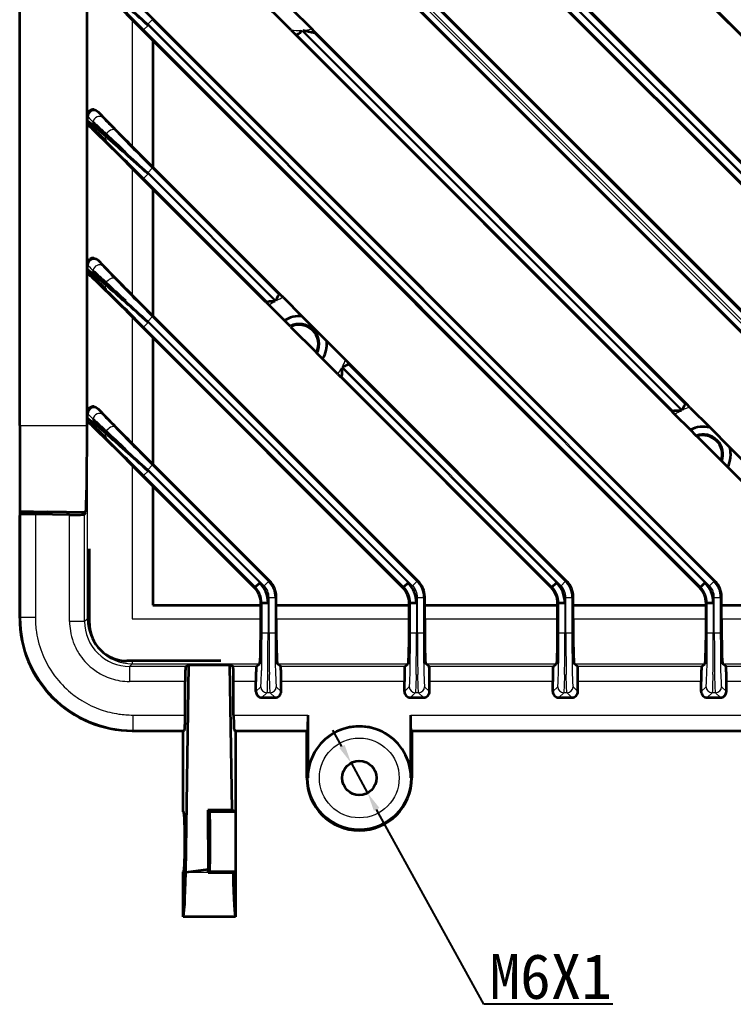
# Model space of a CAD drawing. Header units: millimetres. Extents: x -2350 to -557, y -483 to 312.
# Drawn here: x -2179 to -2083.8, y -150.8 to -19.3 of the extents above; entities that cross this region are included whole.
import ezdxf

# ---------------------------------------------------------------- set-up
doc = ezdxf.new("R2010")
doc.units = ezdxf.units.MM
doc.header["$LTSCALE"] = 0.5
doc.header["$PDSIZE"] = -1
doc.layers.get('0').update_dxf_attribs({"lineweight": 0})
doc.styles.get("Standard").update_dxf_attribs({"font": ''})
doc.styles.get('Standard').set_extended_font_data('FangSong_GB2312')
doc.dimstyles.new('副本ISO-25', dxfattribs={"dimtxt": 6, "dimasz": 2.5, "dimexe": 1.25, "dimexo": 0.625, "dimtad": 1, "dimtoh": 1, "dimdec": 1, "dimzin": 0, "dimdsep": 46, "dimtxsty": 'Standard', "dimcen": 0, "dimdle": 5, "dimclrd": 1, "dimclre": 1, "dimadec": 0, "dimazin": 0, "dimtfac": 1, "dimtdec": 1, "dimtmove": 0, "dimatfit": 3, "dimfxl": 0, "dimlwd": 25, "dimlwe": 25, "dimarcsym": 0})

# ---------------------------------------------------------------- blocks, each defined once
blk = doc.blocks.new('*D251')
at = {"color": 1, "lineweight": 25}
for p, q in [((-2136.02, -116.16), (-2137.23, -113.97)), ((-2134.81, -118.35), (-2132.6, -122.37)), ((-2117.09, -150.52), (-2131.4, -124.55)), ((-2099.87, -150.52), (-2117.09, -150.52))]:
    blk.add_line(p, q, dxfattribs=at)
at = {"color": 1}
for points in [[(-2136.38, -116.36), (-2135.66, -115.96), (-2134.81, -118.35)], [(-2131.03, -124.35), (-2131.76, -124.76), (-2132.6, -122.37)]]:
    blk.add_solid(points, dxfattribs=at)
at = {"layer": 'Defpoints', "color": 0}
for p in [(-2134.81, -118.35), (-2132.6, -122.37)]:
    blk.add_point(p, dxfattribs=at)
at = {"color": 0, "insert": (-2108.17, -146.86), "char_height": 6, "attachment_point": 5}
blk.add_mtext('M6X1', dxfattribs=at)

msp = doc.modelspace()

# ---------------------------------------------------------------- linework, layer by layer
at = {"color": 7, "lineweight": 13}
for p, q in [((-2159.865, 18.82), (-2046.831, -94.214)), ((-2048.562, -94.93), (-2161.389, 17.896)), ((-2160.894, 18.391), (-2048.068, -94.435)), ((-2047.326, -94.709), (-2160.36, 18.325)), ((-2046.59, -77.143), (-2141.191, 17.458)), ((-2140.625, 18.023), (-2046.048, -76.554)), ((-2046.028, -76.382), (-2140.021, 17.611)), ((-2139.455, 18.176), (-2046.238, -75.041)), ((-2008.965, -94.931), (-2121.391, 17.495)), ((-2161.32, -19.285), (-2086.429, -94.175)), ((-2088.165, -94.894), (-2162.451, -20.608)), ((-2086.995, -94.741), (-2161.885, -19.85)), ((-2161.885, -20.042), (-2087.599, -94.329)), ((-2141.401, -20.727), (-2090.743, -71.385)), ((-2090.613, -71.323), (-2141.22, -20.715)), ((-2139.825, -20.979), (-2090.198, -70.607)), ((-2091.826, -71.433), (-2142.023, -21.235)), ((-2161.32, -39.085), (-2144.401, -56.004)), ((-2145.964, -56.895), (-2162.451, -40.408)), ((-2144.79, -56.746), (-2161.885, -39.65)), ((-2161.885, -39.842), (-2144.914, -56.813)), ((-2161.32, -58.885), (-2126.029, -94.175)), ((-2127.765, -94.894), (-2162.451, -60.208)), ((-2126.595, -94.741), (-2161.885, -59.45)), ((-2161.885, -59.642), (-2127.199, -94.329)), ((-2136.033, -65.695), (-2107.399, -94.329)), ((-2106.795, -94.741), (-2135.965, -65.571)), ((-2135.223, -65.182), (-2106.229, -94.175)), ((-2107.965, -94.894), (-2136.114, -66.745)), ((-2169.989, -72.559), (-2169.989, -99.141)), ((-2163.99, -78.7), (-2163.99, -99.141)), ((-2161.32, -78.685), (-2145.829, -94.175)), ((-2147.565, -94.894), (-2162.451, -80.008)), ((-2146.395, -94.741), (-2161.885, -79.25)), ((-2161.885, -79.442), (-2146.999, -94.329)), ((-2126.83, -111.971), (-2000.586, -111.971)), ((-2126.796, -113.971), (-2000.62, -113.971))]:
    msp.add_line(p, q, dxfattribs=at)
at = {"color": 7, "lineweight": 35}
for p, q in [((-2159.738, 18.927), (-2046.665, -94.145)), ((-2048.728, -94.999), (-2161.581, 17.853)), ((-2046.754, -77.21), (-2141.355, 17.39)), ((-2139.292, 18.244), (-2046.307, -74.741)), ((-2009.128, -94.999), (-2121.555, 17.427)), ((-2179.008, -73.359), (-2179.008, 6.641)), ((-2170.017, -73.359), (-2170.017, 6.641)), ((-2086.265, -94.108), (-2163.99, -16.383)), ((-2088.328, -94.962), (-2163.99, -19.3)), ((-2092.08, -71.411), (-2142.094, -21.396)), ((-2090.154, -70.419), (-2139.516, -21.057)), ((-2144.361, -55.812), (-2163.99, -36.183)), ((-2146.211, -56.879), (-2163.99, -39.1)), ((-2125.865, -94.108), (-2163.99, -55.983)), ((-2127.928, -94.962), (-2163.99, -58.9)), ((-2106.065, -94.108), (-2135.031, -65.142)), ((-2108.128, -94.962), (-2136.098, -66.992)), ((-2145.665, -94.108), (-2163.99, -75.783)), ((-2147.728, -94.962), (-2163.99, -78.7)), ((-2156.865, -132.945), (-2156.451, -105.307)), ((-2126.708, -114.059), (-2000.708, -114.059))]:
    msp.add_line(p, q, dxfattribs=at)
at = {"color": 7, "lineweight": 13, "ltscale": 0.469164}
for p, q in [((-2169.989, -13.159), (-2169.989, -31.925)), ((-2169.989, -52.759), (-2169.989, -71.525))]:
    msp.add_line(p, q, dxfattribs=at)
at = {"color": 7, "lineweight": 35, "ltscale": 0.187504}
msp.add_line((-2142.853, -20.637), (-2148.156, -15.334), dxfattribs=at)
at = {"color": 7, "lineweight": 35, "ltscale": 0.0983}
msp.add_line((-2142.836, -17.737), (-2140.056, -20.517), dxfattribs=at)
at = {"color": 7, "lineweight": 13, "ltscale": 0.422062}
for p, q in [((-2163.99, -19.3), (-2163.99, -36.183)), ((-2163.99, -58.9), (-2163.99, -75.783))]:
    msp.add_line(p, q, dxfattribs=at)
at = {"color": 7, "lineweight": 13, "ltscale": 0.019995}
for p, q in [((-2161.32, -19.285), (-2161.885, -19.85)), ((-2162.451, -20.608), (-2161.885, -20.042)), ((-2161.32, -39.085), (-2161.885, -39.65)), ((-2162.451, -40.408), (-2161.885, -39.842)), ((-2161.885, -59.45), (-2161.32, -58.885)), ((-2161.885, -79.25), (-2161.32, -78.685)), ((-2162.451, -80.008), (-2161.885, -79.442)), ((-2146.395, -94.741), (-2145.829, -94.175)), ((-2126.595, -94.741), (-2126.029, -94.175)), ((-2106.229, -94.175), (-2106.795, -94.741)), ((-2086.429, -94.175), (-2086.995, -94.741)), ((-2145.751, -96.296), (-2144.951, -96.296)), ((-2125.951, -96.296), (-2125.151, -96.296)), ((-2086.351, -96.296), (-2085.551, -96.296)), ((-2145.751, -100.998), (-2144.951, -100.998)), ((-2126.886, -100.998), (-2126.086, -100.998)), ((-2125.951, -100.998), (-2125.151, -100.998)), ((-2107.086, -100.998), (-2106.286, -100.998)), ((-2087.286, -100.998), (-2086.486, -100.998)), ((-2086.351, -100.998), (-2085.551, -100.998))]:
    msp.add_line(p, q, dxfattribs=at)
at = {"color": 7, "lineweight": 13, "ltscale": 0.004805}
for p, q in [((-2161.885, -19.85), (-2161.885, -20.042)), ((-2161.885, -59.45), (-2161.885, -59.642))]:
    msp.add_line(p, q, dxfattribs=at)
at = {"color": 7, "lineweight": 35, "ltscale": 0.020369}
msp.add_line((-2142.853, -20.637), (-2142.277, -21.214), dxfattribs=at)
at = {"color": 7, "lineweight": 35, "ltscale": 0.014283}
msp.add_line((-2139.652, -20.921), (-2140.056, -20.517), dxfattribs=at)
at = {"color": 7, "lineweight": 35, "ltscale": 0.007972}
msp.add_line((-2139.825, -20.979), (-2139.516, -21.057), dxfattribs=at)
at = {"color": 7, "lineweight": 35, "ltscale": 0.004801}
msp.add_line((-2139.516, -21.057), (-2139.652, -20.921), dxfattribs=at)
at = {"color": 7, "lineweight": 35, "ltscale": 0.422062}
for p, q in [((-2161.258, -22.033), (-2161.258, -38.915)), ((-2161.258, -61.633), (-2161.258, -78.515))]:
    msp.add_line(p, q, dxfattribs=at)
at = {"color": 7, "lineweight": 35, "ltscale": 0.006453}
msp.add_line((-2142.277, -21.214), (-2142.094, -21.396), dxfattribs=at)
at = {"color": 7, "lineweight": 35, "ltscale": 0.004391}
msp.add_line((-2142.023, -21.235), (-2142.094, -21.396), dxfattribs=at)
at = {"color": 7, "lineweight": 13, "ltscale": 0.002956}
for p, q in [((-2168.558, -31.547), (-2168.519, -31.659)), ((-2168.558, -51.347), (-2168.519, -51.459)), ((-2168.558, -71.147), (-2168.519, -71.259))]:
    msp.add_line(p, q, dxfattribs=at)
at = {"color": 7, "lineweight": 13, "ltscale": 0.007923}
for p, q in [((-2169.884, -32.224), (-2169.989, -31.925)), ((-2169.884, -52.024), (-2169.989, -51.725))]:
    msp.add_line(p, q, dxfattribs=at)
at = {"color": 7, "lineweight": 13, "ltscale": 0.003436}
for p, q in [((-2169.989, -32.959), (-2169.884, -32.871)), ((-2169.989, -72.559), (-2169.884, -72.471))]:
    msp.add_line(p, q, dxfattribs=at)
at = {"color": 7, "lineweight": 13, "ltscale": 0.016156}
msp.add_line((-2169.884, -32.871), (-2169.884, -32.224), dxfattribs=at)
at = {"color": 7, "lineweight": 13, "ltscale": 0.469163}
msp.add_line((-2169.989, -32.959), (-2169.989, -51.725), dxfattribs=at)
at = {"color": 7, "lineweight": 13, "ltscale": 0.002495}
for p, q in [((-2169.65, -33.436), (-2169.726, -33.5)), ((-2169.65, -53.236), (-2169.726, -53.3)), ((-2169.65, -73.036), (-2169.726, -73.1))]:
    msp.add_line(p, q, dxfattribs=at)
at = {"color": 7, "lineweight": 13, "ltscale": 0.422063}
msp.add_line((-2163.99, -39.1), (-2163.99, -55.983), dxfattribs=at)
at = {"color": 7, "lineweight": 13, "ltscale": 0.004804}
for p, q in [((-2161.885, -39.65), (-2161.885, -39.842)), ((-2161.885, -79.25), (-2161.885, -79.442))]:
    msp.add_line(p, q, dxfattribs=at)
at = {"color": 7, "lineweight": 35, "ltscale": 0.422063}
msp.add_line((-2161.258, -41.833), (-2161.258, -58.715), dxfattribs=at)
at = {"color": 7, "lineweight": 13, "ltscale": 0.016157}
for p, q in [((-2169.884, -52.671), (-2169.884, -52.024)), ((-2169.884, -72.471), (-2169.884, -71.824))]:
    msp.add_line(p, q, dxfattribs=at)
at = {"color": 7, "lineweight": 13, "ltscale": 0.003435}
msp.add_line((-2169.989, -52.759), (-2169.884, -52.671), dxfattribs=at)
at = {"color": 7, "lineweight": 35, "ltscale": 0.004907}
for p, q in [((-2144.361, -55.812), (-2144.401, -56.004)), ((-2135.223, -65.182), (-2135.031, -65.142))]:
    msp.add_line(p, q, dxfattribs=at)
at = {"color": 7, "lineweight": 35, "ltscale": 0.004657}
msp.add_line((-2144.23, -55.943), (-2144.361, -55.812), dxfattribs=at)
at = {"color": 7, "lineweight": 35, "ltscale": 0.013802}
msp.add_line((-2143.839, -56.334), (-2144.23, -55.943), dxfattribs=at)
at = {"color": 7, "lineweight": 35, "ltscale": 0.088301}
msp.add_line((-2143.839, -56.334), (-2141.342, -58.831), dxfattribs=at)
at = {"color": 7, "lineweight": 35, "ltscale": 0.006191}
for p, q in [((-2146.211, -56.879), (-2145.964, -56.895)), ((-2136.114, -66.745), (-2136.098, -66.992))]:
    msp.add_line(p, q, dxfattribs=at)
at = {"color": 7, "lineweight": 35, "ltscale": 0.004288}
for p, q in [((-2146.211, -56.879), (-2146.09, -57.001)), ((-2136.22, -66.871), (-2136.098, -66.992))]:
    msp.add_line(p, q, dxfattribs=at)
at = {"color": 7, "lineweight": 35, "ltscale": 0.012587}
for p, q in [((-2146.09, -57.001), (-2145.734, -57.357)), ((-2136.576, -66.515), (-2136.22, -66.871))]:
    msp.add_line(p, q, dxfattribs=at)
at = {"color": 7, "lineweight": 35, "ltscale": 0.071693}
for p, q in [((-2143.706, -59.385), (-2145.734, -57.357)), ((-2136.576, -66.515), (-2138.604, -64.487))]:
    msp.add_line(p, q, dxfattribs=at)
at = {"color": 7, "lineweight": 35, "ltscale": 0.116372}
msp.add_line((-2141.342, -58.831), (-2138.05, -62.123), dxfattribs=at)
at = {"color": 7, "lineweight": 13, "ltscale": 0.019994}
for p, q in [((-2162.451, -60.208), (-2161.885, -59.642)), ((-2106.15, -96.296), (-2105.351, -96.296)), ((-2146.686, -100.998), (-2145.886, -100.998)), ((-2106.15, -100.998), (-2105.351, -100.998))]:
    msp.add_line(p, q, dxfattribs=at)
at = {"color": 7, "lineweight": 35, "ltscale": 0.026796}
msp.add_line((-2142.948, -60.142), (-2143.706, -59.385), dxfattribs=at)
at = {"color": 7, "lineweight": 35, "ltscale": 0.002754}
msp.add_line((-2142.87, -60.22), (-2142.948, -60.142), dxfattribs=at)
at = {"color": 7, "lineweight": 35, "ltscale": 0.121299}
msp.add_line((-2142.87, -60.22), (-2139.439, -63.651), dxfattribs=at)
at = {"color": 7, "lineweight": 35, "ltscale": 0.088302}
msp.add_line((-2138.05, -62.123), (-2135.553, -64.62), dxfattribs=at)
at = {"color": 7, "lineweight": 35, "ltscale": 0.002755}
msp.add_line((-2139.361, -63.729), (-2139.439, -63.651), dxfattribs=at)
at = {"color": 7, "lineweight": 35, "ltscale": 0.026795}
msp.add_line((-2138.604, -64.487), (-2139.361, -63.729), dxfattribs=at)
at = {"color": 7, "lineweight": 35, "ltscale": 0.013801}
msp.add_line((-2135.162, -65.011), (-2135.553, -64.62), dxfattribs=at)
at = {"color": 7, "lineweight": 35, "ltscale": 0.004658}
msp.add_line((-2135.031, -65.142), (-2135.162, -65.011), dxfattribs=at)
at = {"color": 7, "lineweight": 35, "ltscale": 0.004828}
msp.add_line((-2090.154, -70.419), (-2090.198, -70.607), dxfattribs=at)
at = {"color": 7, "lineweight": 35, "ltscale": 0.00477}
msp.add_line((-2090.019, -70.554), (-2090.154, -70.419), dxfattribs=at)
at = {"color": 7, "lineweight": 35, "ltscale": 0.01418}
msp.add_line((-2089.618, -70.955), (-2090.019, -70.554), dxfattribs=at)
at = {"color": 7, "lineweight": 35, "ltscale": 0.095831}
msp.add_line((-2089.618, -70.955), (-2086.908, -73.665), dxfattribs=at)
at = {"color": 7, "lineweight": 13, "ltscale": 0.007922}
msp.add_line((-2169.884, -71.824), (-2169.989, -71.525), dxfattribs=at)
at = {"color": 7, "lineweight": 35, "ltscale": 0.006359}
msp.add_line((-2092.08, -71.411), (-2091.826, -71.433), dxfattribs=at)
at = {"color": 7, "lineweight": 35, "ltscale": 0.004315}
msp.add_line((-2092.08, -71.411), (-2091.958, -71.533), dxfattribs=at)
at = {"color": 7, "lineweight": 35, "ltscale": 0.012676}
msp.add_line((-2091.958, -71.533), (-2091.599, -71.891), dxfattribs=at)
at = {"color": 7, "lineweight": 35, "ltscale": 0.072687}
for p, q in [((-2089.543, -73.947), (-2091.599, -71.891)), ((-2082.51, -80.98), (-2084.566, -78.924))]:
    msp.add_line(p, q, dxfattribs=at)
at = {"color": 7, "lineweight": 35, "ltscale": 0.286425}
msp.add_line((-2179.008, -73.359), (-2179.008, -84.816), dxfattribs=at)
at = {"color": 7, "lineweight": 13, "ltscale": 0.224768}
msp.add_line((-2179.008, -73.359), (-2170.017, -73.359), dxfattribs=at)
at = {"color": 7, "lineweight": 35, "ltscale": 0.027777}
for p, q in [((-2088.758, -74.733), (-2089.543, -73.947)), ((-2084.566, -78.924), (-2085.352, -78.139))]:
    msp.add_line(p, q, dxfattribs=at)
at = {"color": 7, "lineweight": 35, "ltscale": 0.002908}
msp.add_line((-2088.675, -74.815), (-2088.758, -74.733), dxfattribs=at)
at = {"color": 7, "lineweight": 35, "ltscale": 0.114589}
msp.add_line((-2088.675, -74.815), (-2085.434, -78.056), dxfattribs=at)
at = {"color": 7, "lineweight": 35, "ltscale": 0.09276}
msp.add_line((-2086.908, -73.665), (-2084.284, -76.289), dxfattribs=at)
at = {"color": 7, "lineweight": 35, "ltscale": 0.095832}
msp.add_line((-2084.284, -76.289), (-2081.574, -78.999), dxfattribs=at)
at = {"color": 7, "lineweight": 35, "ltscale": 0.002907}
msp.add_line((-2085.352, -78.139), (-2085.434, -78.056), dxfattribs=at)
at = {"color": 7, "lineweight": 35, "ltscale": 0.39691}
msp.add_line((-2161.258, -81.433), (-2161.258, -97.309), dxfattribs=at)
at = {"color": 7, "lineweight": 35, "ltscale": 0.014405}
msp.add_line((-2179.008, -84.816), (-2179.008, -85.392), dxfattribs=at)
at = {"color": 7, "lineweight": 35, "ltscale": 0.093188}
msp.add_line((-2179.008, -84.816), (-2175.281, -84.881), dxfattribs=at)
at = {"color": 7, "lineweight": 35, "ltscale": 0.00488}
msp.add_line((-2178.92, -85.218), (-2179.008, -85.392), dxfattribs=at)
at = {"color": 7, "lineweight": 35, "ltscale": 0.341727}
msp.add_line((-2179.008, -99.061), (-2179.008, -85.392), dxfattribs=at)
at = {"color": 7, "lineweight": 13, "ltscale": 0.345856}
msp.add_line((-2178.92, -85.218), (-2178.92, -99.052), dxfattribs=at)
at = {"color": 7, "lineweight": 35, "ltscale": 0.114247}
msp.add_line((-2172.351, -85.264), (-2176.92, -85.184), dxfattribs=at)
at = {"color": 7, "lineweight": 13, "ltscale": 0.34473}
msp.add_line((-2176.92, -85.184), (-2176.92, -98.973), dxfattribs=at)
at = {"color": 7, "lineweight": 35, "ltscale": 0.126546}
msp.add_line((-2170.22, -84.969), (-2175.281, -84.881), dxfattribs=at)
at = {"color": 7, "lineweight": 13, "ltscale": 0.355985}
msp.add_line((-2172.351, -99.503), (-2172.351, -85.264), dxfattribs=at)
at = {"color": 7, "lineweight": 13, "ltscale": 0.356829}
msp.add_line((-2170.352, -99.503), (-2170.352, -85.23), dxfattribs=at)
at = {"color": 7, "lineweight": 35, "ltscale": 0.007304}
msp.add_line((-2170.351, -85.23), (-2170.22, -84.969), dxfattribs=at)
at = {"color": 7, "lineweight": 35, "ltscale": 0.248833}
msp.add_line((-2169.711, -99.762), (-2169.711, -89.809), dxfattribs=at)
at = {"color": 7, "lineweight": 35, "ltscale": 0.019995}
for p, q in [((-2147.565, -94.894), (-2146.999, -94.329)), ((-2127.765, -94.894), (-2127.199, -94.329)), ((-2088.165, -94.894), (-2087.599, -94.329)), ((-2126.886, -97.015), (-2126.086, -97.015)), ((-2107.086, -97.015), (-2106.286, -97.015)), ((-2087.286, -97.015), (-2086.486, -97.015))]:
    msp.add_line(p, q, dxfattribs=at)
at = {"color": 7, "lineweight": 13, "ltscale": 0.004431}
for p, q in [((-2145.829, -94.175), (-2145.665, -94.108)), ((-2106.229, -94.175), (-2106.065, -94.108)), ((-2086.429, -94.175), (-2086.265, -94.108)), ((-2147.728, -94.962), (-2147.565, -94.894)), ((-2127.928, -94.962), (-2127.765, -94.894)), ((-2108.128, -94.962), (-2107.965, -94.894)), ((-2088.328, -94.962), (-2088.165, -94.894)), ((-2146.686, -97.015), (-2146.85, -97.083)), ((-2144.787, -96.228), (-2144.951, -96.296)), ((-2126.886, -97.015), (-2127.05, -97.083)), ((-2124.987, -96.228), (-2125.151, -96.296)), ((-2107.086, -97.015), (-2107.25, -97.083)), ((-2105.187, -96.228), (-2105.351, -96.296)), ((-2087.286, -97.015), (-2087.45, -97.083))]:
    msp.add_line(p, q, dxfattribs=at)
at = {"color": 7, "lineweight": 13, "ltscale": 0.00443}
for p, q in [((-2126.029, -94.175), (-2125.865, -94.108)), ((-2085.387, -96.228), (-2085.551, -96.296))]:
    msp.add_line(p, q, dxfattribs=at)
at = {"color": 7, "lineweight": 35, "ltscale": 0.019994}
for p, q in [((-2107.965, -94.894), (-2107.399, -94.329)), ((-2146.686, -97.015), (-2145.886, -97.015))]:
    msp.add_line(p, q, dxfattribs=at)
at = {"color": 7, "lineweight": 35, "ltscale": 0.360201}
msp.add_line((-2161.258, -97.309), (-2146.85, -97.309), dxfattribs=at)
at = {"color": 7, "lineweight": 35, "ltscale": 0.051462}
for p, q in [((-2146.85, -99.141), (-2146.85, -97.083)), ((-2127.05, -99.141), (-2127.05, -97.083)), ((-2107.25, -99.141), (-2107.25, -97.083)), ((-2087.45, -99.141), (-2087.45, -97.083))]:
    msp.add_line(p, q, dxfattribs=at)
at = {"color": 7, "lineweight": 13, "ltscale": 0.099582}
for p, q in [((-2146.686, -100.998), (-2146.686, -97.015)), ((-2145.886, -97.015), (-2145.886, -100.998)), ((-2126.886, -100.998), (-2126.886, -97.015)), ((-2126.086, -97.015), (-2126.086, -100.998)), ((-2107.086, -100.998), (-2107.086, -97.015)), ((-2106.286, -97.015), (-2106.286, -100.998)), ((-2087.286, -100.998), (-2087.286, -97.015)), ((-2086.486, -97.015), (-2086.486, -100.998))]:
    msp.add_line(p, q, dxfattribs=at)
at = {"color": 7, "lineweight": 13, "ltscale": 0.117554}
for p, q in [((-2145.751, -100.998), (-2145.751, -96.296)), ((-2144.951, -96.296), (-2144.951, -100.998)), ((-2125.951, -100.998), (-2125.951, -96.296)), ((-2125.151, -96.296), (-2125.151, -100.998)), ((-2106.15, -100.998), (-2106.15, -96.296)), ((-2105.351, -96.296), (-2105.351, -100.998)), ((-2086.351, -100.998), (-2086.351, -96.296)), ((-2085.551, -96.296), (-2085.551, -100.998))]:
    msp.add_line(p, q, dxfattribs=at)
at = {"color": 7, "lineweight": 35, "ltscale": 0.072824}
for p, q in [((-2144.787, -99.141), (-2144.787, -96.228)), ((-2124.987, -99.141), (-2124.987, -96.228)), ((-2105.187, -99.141), (-2105.187, -96.228)), ((-2085.387, -99.141), (-2085.387, -96.228))]:
    msp.add_line(p, q, dxfattribs=at)
at = {"color": 7, "lineweight": 35, "ltscale": 0.443425}
for p, q in [((-2144.787, -97.309), (-2127.05, -97.309)), ((-2124.987, -97.309), (-2107.25, -97.309)), ((-2105.187, -97.309), (-2087.45, -97.309))]:
    msp.add_line(p, q, dxfattribs=at)
at = {"color": 7, "lineweight": 35, "ltscale": 0.443427}
msp.add_line((-2085.387, -97.309), (-2067.65, -97.309), dxfattribs=at)
at = {"color": 7, "lineweight": 13, "ltscale": 0.002214}
msp.add_line((-2178.92, -99.052), (-2179.008, -99.061), dxfattribs=at)
at = {"color": 7, "lineweight": 13, "ltscale": 0.049986}
msp.add_line((-2176.92, -98.973), (-2178.92, -98.973), dxfattribs=at)
at = {"color": 7, "lineweight": 13, "ltscale": 0.049993}
msp.add_line((-2170.351, -99.503), (-2172.351, -99.503), dxfattribs=at)
at = {"color": 7, "lineweight": 13, "ltscale": 0.003293}
msp.add_line((-2170.258, -99.41), (-2170.352, -99.503), dxfattribs=at)
at = {"color": 7, "lineweight": 13, "ltscale": 0.009507}
for p, q in [((-2170.258, -99.41), (-2169.989, -99.141)), ((-2163.99, -105.14), (-2164.259, -105.409))]:
    msp.add_line(p, q, dxfattribs=at)
at = {"color": 7, "lineweight": 13, "ltscale": 0.00697}
msp.add_line((-2169.711, -99.141), (-2169.989, -99.141), dxfattribs=at)
at = {"color": 7, "lineweight": 13, "ltscale": 0.428511}
msp.add_line((-2163.99, -99.141), (-2146.85, -99.141), dxfattribs=at)
at = {"color": 7, "lineweight": 13, "ltscale": 0.443425}
for p, q in [((-2144.787, -99.141), (-2127.05, -99.141)), ((-2124.987, -99.141), (-2107.25, -99.141)), ((-2105.187, -99.141), (-2087.45, -99.141))]:
    msp.add_line(p, q, dxfattribs=at)
at = {"color": 7, "lineweight": 13, "ltscale": 0.443427}
msp.add_line((-2085.387, -99.141), (-2067.65, -99.141), dxfattribs=at)
at = {"color": 7, "lineweight": 13, "ltscale": 0.003398}
for p, q in [((-2145.886, -100.998), (-2145.751, -100.998)), ((-2106.286, -100.998), (-2106.15, -100.998)), ((-2086.486, -100.998), (-2086.351, -100.998))]:
    msp.add_line(p, q, dxfattribs=at)
at = {"color": 7, "lineweight": 13, "ltscale": 0.003397}
msp.add_line((-2126.086, -100.998), (-2125.951, -100.998), dxfattribs=at)
at = {"color": 7, "lineweight": 35, "ltscale": 0.313833}
msp.add_line((-2152.158, -104.762), (-2164.711, -104.762), dxfattribs=at)
at = {"color": 7, "lineweight": 13, "ltscale": 0.009463}
msp.add_line((-2163.99, -104.762), (-2163.99, -105.14), dxfattribs=at)
at = {"color": 7, "lineweight": 13, "ltscale": 0.425166}
msp.add_line((-2163.99, -105.14), (-2146.984, -105.14), dxfattribs=at)
at = {"color": 7, "lineweight": 35, "ltscale": 0.014844}
for p, q in [((-2147.454, -105.502), (-2146.984, -105.14)), ((-2144.183, -105.502), (-2144.653, -105.14)), ((-2127.654, -105.502), (-2127.184, -105.14)), ((-2124.383, -105.502), (-2124.853, -105.14)), ((-2107.854, -105.502), (-2107.384, -105.14)), ((-2104.583, -105.502), (-2105.053, -105.14)), ((-2084.783, -105.502), (-2085.253, -105.14))]:
    msp.add_line(p, q, dxfattribs=at)
at = {"color": 7, "lineweight": 13, "ltscale": 0.436736}
for p, q in [((-2144.653, -105.14), (-2127.184, -105.14)), ((-2124.853, -105.14), (-2107.384, -105.14))]:
    msp.add_line(p, q, dxfattribs=at)
at = {"color": 7, "lineweight": 13, "ltscale": 0.436737}
for p, q in [((-2105.053, -105.14), (-2087.584, -105.14)), ((-2085.253, -105.14), (-2067.784, -105.14))]:
    msp.add_line(p, q, dxfattribs=at)
at = {"color": 7, "lineweight": 35, "ltscale": 0.014846}
msp.add_line((-2088.054, -105.502), (-2087.584, -105.14), dxfattribs=at)
at = {"color": 7, "lineweight": 13, "ltscale": 0.003292}
msp.add_line((-2164.259, -105.409), (-2164.352, -105.502), dxfattribs=at)
at = {"color": 7, "lineweight": 13, "ltscale": 0.049992}
for p, q in [((-2164.352, -105.502), (-2164.352, -107.502)), ((-2163.922, -111.971), (-2163.922, -113.971))]:
    msp.add_line(p, q, dxfattribs=at)
at = {"color": 7, "lineweight": 13, "ltscale": 0.054613}
msp.add_line((-2162.168, -105.502), (-2164.352, -105.502), dxfattribs=at)
at = {"color": 7, "lineweight": 13, "ltscale": 0.132411}
msp.add_line((-2156.871, -105.502), (-2162.168, -105.502), dxfattribs=at)
at = {"color": 7, "lineweight": 35, "ltscale": 0.011585}
msp.add_line((-2156.871, -105.502), (-2156.451, -105.307), dxfattribs=at)
at = {"color": 7, "lineweight": 35, "ltscale": 0.137131}
msp.add_line((-2150.966, -105.307), (-2156.451, -105.307), dxfattribs=at)
at = {"color": 7, "lineweight": 35, "ltscale": 0.48342}
msp.add_line((-2150.676, -124.641), (-2150.966, -105.307), dxfattribs=at)
at = {"color": 7, "lineweight": 35, "ltscale": 0.011619}
msp.add_line((-2150.545, -105.502), (-2150.966, -105.307), dxfattribs=at)
at = {"color": 7, "lineweight": 13, "ltscale": 0.077254}
msp.add_line((-2147.454, -105.502), (-2150.545, -105.502), dxfattribs=at)
at = {"color": 7, "lineweight": 13, "ltscale": 0.413203}
for p, q in [((-2127.654, -105.502), (-2144.183, -105.502)), ((-2107.854, -105.502), (-2124.383, -105.502)), ((-2088.054, -105.502), (-2104.583, -105.502))]:
    msp.add_line(p, q, dxfattribs=at)
at = {"color": 7, "lineweight": 13, "ltscale": 0.413205}
msp.add_line((-2068.254, -105.502), (-2084.783, -105.502), dxfattribs=at)
at = {"color": 7, "lineweight": 13, "ltscale": 0.05361}
msp.add_line((-2162.208, -107.502), (-2164.352, -107.502), dxfattribs=at)
at = {"color": 7, "lineweight": 13, "ltscale": 0.13157}
msp.add_line((-2156.945, -107.502), (-2162.208, -107.502), dxfattribs=at)
at = {"color": 7, "lineweight": 35, "ltscale": 0.11173}
for p, q in [((-2156.945, -111.971), (-2156.945, -107.502)), ((-2150.471, -111.971), (-2150.471, -107.502))]:
    msp.add_line(p, q, dxfattribs=at)
at = {"color": 7, "lineweight": 13, "ltscale": 0.074294}
msp.add_line((-2147.499, -107.502), (-2150.471, -107.502), dxfattribs=at)
at = {"color": 7, "lineweight": 35, "ltscale": 0.033686}
for p, q in [((-2147.499, -108.85), (-2147.499, -107.502)), ((-2144.138, -108.85), (-2144.138, -107.502)), ((-2127.699, -108.85), (-2127.699, -107.502)), ((-2124.338, -108.85), (-2124.338, -107.502)), ((-2107.899, -108.85), (-2107.899, -107.502)), ((-2104.538, -108.85), (-2104.538, -107.502)), ((-2088.099, -108.85), (-2088.099, -107.502)), ((-2084.738, -108.85), (-2084.738, -107.502))]:
    msp.add_line(p, q, dxfattribs=at)
at = {"color": 7, "lineweight": 13, "ltscale": 0.410973}
msp.add_line((-2127.699, -107.502), (-2144.138, -107.502), dxfattribs=at)
at = {"color": 7, "lineweight": 13, "ltscale": 0.410974}
for p, q in [((-2107.899, -107.502), (-2124.338, -107.502)), ((-2088.099, -107.502), (-2104.538, -107.502)), ((-2068.299, -107.502), (-2084.738, -107.502))]:
    msp.add_line(p, q, dxfattribs=at)
at = {"color": 7, "lineweight": 13, "ltscale": 0.023091}
for p, q in [((-2147.499, -108.85), (-2146.846, -108.197)), ((-2144.938, -109.649), (-2145.591, -108.996)), ((-2144.791, -108.197), (-2144.138, -108.85)), ((-2127.699, -108.85), (-2127.046, -108.197)), ((-2126.246, -108.996), (-2126.899, -109.649)), ((-2124.991, -108.197), (-2124.338, -108.85)), ((-2106.446, -108.996), (-2107.099, -109.649))]:
    msp.add_line(p, q, dxfattribs=at)
at = {"color": 7, "lineweight": 13, "ltscale": 0.02309}
for p, q in [((-2146.046, -108.996), (-2146.699, -109.649)), ((-2125.138, -109.649), (-2125.791, -108.996)), ((-2107.899, -108.85), (-2107.246, -108.197)), ((-2105.338, -109.649), (-2105.991, -108.996)), ((-2105.191, -108.197), (-2104.538, -108.85)), ((-2088.099, -108.85), (-2087.446, -108.197)), ((-2086.646, -108.996), (-2087.299, -109.649)), ((-2085.538, -109.649), (-2086.191, -108.996)), ((-2085.391, -108.197), (-2084.738, -108.85))]:
    msp.add_line(p, q, dxfattribs=at)
at = {"color": 7, "lineweight": 13, "ltscale": 0.011382}
for p, q in [((-2145.591, -108.996), (-2146.046, -108.996)), ((-2125.791, -108.996), (-2126.246, -108.996)), ((-2105.991, -108.996), (-2106.446, -108.996)), ((-2086.191, -108.996), (-2086.646, -108.996))]:
    msp.add_line(p, q, dxfattribs=at)
at = {"color": 7, "lineweight": 35, "ltscale": 0.044037}
for p, q in [((-2146.699, -109.649), (-2144.938, -109.649)), ((-2126.899, -109.649), (-2125.138, -109.649)), ((-2107.099, -109.649), (-2105.338, -109.649))]:
    msp.add_line(p, q, dxfattribs=at)
at = {"color": 7, "lineweight": 35, "ltscale": 0.044035}
msp.add_line((-2087.299, -109.649), (-2085.538, -109.649), dxfattribs=at)
at = {"color": 7, "lineweight": 13, "ltscale": 0.17443}
msp.add_line((-2163.922, -111.971), (-2156.945, -111.971), dxfattribs=at)
at = {"color": 7, "lineweight": 13, "ltscale": 0.247124}
msp.add_line((-2150.471, -111.971), (-2140.586, -111.971), dxfattribs=at)
at = {"color": 7, "lineweight": 35, "ltscale": 0.209689}
for p, q in [((-2140.586, -111.971), (-2140.586, -120.359)), ((-2126.83, -120.359), (-2126.83, -111.971))]:
    msp.add_line(p, q, dxfattribs=at)
at = {"color": 7, "lineweight": 13, "ltscale": 0.003107}
msp.add_line((-2163.922, -113.971), (-2164.01, -114.059), dxfattribs=at)
at = {"color": 7, "lineweight": 35, "ltscale": 0.170057}
msp.add_line((-2164.01, -114.059), (-2157.208, -114.059), dxfattribs=at)
at = {"color": 7, "lineweight": 13, "ltscale": 0.172586}
msp.add_line((-2163.922, -113.971), (-2157.019, -113.971), dxfattribs=at)
at = {"color": 7, "lineweight": 35, "ltscale": 0.005211}
for p, q in [((-2157.208, -114.059), (-2157.019, -113.971)), ((-2150.208, -114.059), (-2150.397, -113.971))]:
    msp.add_line(p, q, dxfattribs=at)
at = {"color": 7, "lineweight": 35, "ltscale": 0.12}
for p, q in [((-2157.208, -118.859), (-2157.208, -114.059)), ((-2150.208, -114.059), (-2150.208, -118.859))]:
    msp.add_line(p, q, dxfattribs=at)
at = {"color": 7, "lineweight": 13, "ltscale": 0.244423}
msp.add_line((-2150.397, -113.971), (-2140.62, -113.971), dxfattribs=at)
at = {"color": 7, "lineweight": 35, "ltscale": 0.2375}
msp.add_line((-2150.208, -114.059), (-2140.708, -114.059), dxfattribs=at)
at = {"color": 7, "lineweight": 35, "ltscale": 0.003107}
for p, q in [((-2140.62, -113.971), (-2140.708, -114.059)), ((-2126.708, -114.059), (-2126.796, -113.971))]:
    msp.add_line(p, q, dxfattribs=at)
at = {"color": 7, "lineweight": 35, "ltscale": 0.1575}
for p, q in [((-2140.708, -120.359), (-2140.708, -114.059)), ((-2126.708, -114.059), (-2126.708, -120.359))]:
    msp.add_line(p, q, dxfattribs=at)
at = {"color": 7, "lineweight": 35, "ltscale": 0.15}
for p, q in [((-2157.208, -124.859), (-2157.208, -118.859)), ((-2150.208, -118.859), (-2150.208, -124.859)), ((-2157.208, -138.859), (-2157.208, -132.859)), ((-2150.208, -132.859), (-2150.208, -138.859))]:
    msp.add_line(p, q, dxfattribs=at)
at = {"color": 7, "lineweight": 13, "ltscale": 0.003055}
for p, q in [((-2140.708, -120.359), (-2140.586, -120.359)), ((-2126.708, -120.359), (-2126.83, -120.359))]:
    msp.add_line(p, q, dxfattribs=at)
at = {"color": 7, "lineweight": 35, "ltscale": 0.001877}
for p, q in [((-2157.133, -124.859), (-2157.208, -124.859)), ((-2157.208, -132.859), (-2157.133, -132.859))]:
    msp.add_line(p, q, dxfattribs=at)
at = {"color": 7, "lineweight": 35, "ltscale": 0.007688}
msp.add_line((-2153.708, -124.859), (-2153.925, -124.641), dxfattribs=at)
at = {"color": 7, "lineweight": 35, "ltscale": 0.198401}
msp.add_line((-2153.925, -124.641), (-2153.87, -132.577), dxfattribs=at)
at = {"color": 7, "lineweight": 35, "ltscale": 0.081226}
msp.add_line((-2150.676, -124.641), (-2153.925, -124.641), dxfattribs=at)
at = {"color": 7, "lineweight": 35, "ltscale": 0.000873566}
for p, q in [((-2153.708, -124.859), (-2153.743, -124.859)), ((-2153.743, -132.859), (-2153.708, -132.859))]:
    msp.add_line(p, q, dxfattribs=at)
at = {"color": 7, "lineweight": 35, "ltscale": 0.0875}
for p, q in [((-2150.208, -124.859), (-2153.708, -124.859)), ((-2150.208, -132.859), (-2153.708, -132.859))]:
    msp.add_line(p, q, dxfattribs=at)
at = {"color": 7, "lineweight": 35, "ltscale": 0.012915}
msp.add_line((-2150.208, -124.859), (-2150.676, -124.641), dxfattribs=at)
at = {"color": 7, "lineweight": 35, "ltscale": 0.1}
for p, q in [((-2150.208, -124.859), (-2150.208, -128.859)), ((-2150.208, -128.859), (-2150.208, -132.859))]:
    msp.add_line(p, q, dxfattribs=at)
at = {"color": 7, "lineweight": 35, "ltscale": 0.07544}
msp.add_line((-2153.87, -132.577), (-2156.865, -132.945), dxfattribs=at)
at = {"color": 7, "lineweight": 35, "ltscale": 0.009195}
msp.add_line((-2153.867, -132.945), (-2153.87, -132.577), dxfattribs=at)
at = {"color": 7, "lineweight": 13, "ltscale": 0.07495}
msp.add_line((-2153.867, -132.945), (-2156.865, -132.945), dxfattribs=at)
at = {"color": 7, "lineweight": 35, "ltscale": 0.005612}
msp.add_line((-2153.708, -132.859), (-2153.867, -133.018), dxfattribs=at)
at = {"color": 7, "lineweight": 35, "ltscale": 0.001814}
msp.add_line((-2153.867, -133.018), (-2153.867, -132.945), dxfattribs=at)
at = {"color": 7, "lineweight": 35, "ltscale": 0.082933}
msp.add_line((-2150.549, -133.018), (-2153.867, -133.018), dxfattribs=at)
at = {"color": 7, "lineweight": 35, "ltscale": 0.009413}
msp.add_line((-2150.549, -133.018), (-2150.208, -132.859), dxfattribs=at)
at = {"color": 7, "lineweight": 35, "ltscale": 0.175}
msp.add_line((-2150.208, -138.859), (-2157.208, -138.859), dxfattribs=at)
at = {"color": 7, "lineweight": 35}
for points in [[(-2141.401, -20.727), (-2141.658, -21.054), (-2141.79, -21.174), (-2141.89, -21.225), (-2141.938, -21.232)], [(-2139.9, -20.993), (-2139.955, -20.998), (-2140.097, -20.987), (-2140.498, -20.912), (-2141.22, -20.715)], [(-2169.989, -31.925), (-2169.906, -31.652), (-2169.719, -31.438), (-2169.608, -31.365)], [(-2169.138, -31.257), (-2168.841, -31.338), (-2168.558, -31.547)], [(-2169.884, -32.871), (-2169.881, -32.87), (-2169.879, -32.87), (-2169.871, -32.873), (-2169.805, -32.914), (-2169.315, -33.302), (-2167.493, -34.862)], [(-2167.498, -35.428), (-2169.052, -33.946), (-2169.543, -33.507), (-2169.634, -33.44), (-2169.643, -33.436), (-2169.647, -33.435), (-2169.65, -33.436)], [(-2169.989, -51.725), (-2169.906, -51.452), (-2169.719, -51.238), (-2169.608, -51.165)], [(-2169.138, -51.057), (-2168.841, -51.138), (-2168.558, -51.347)], [(-2169.884, -52.671), (-2169.881, -52.67), (-2169.879, -52.67), (-2169.871, -52.673), (-2169.805, -52.714), (-2169.315, -53.102), (-2167.493, -54.662)], [(-2167.498, -55.228), (-2169.052, -53.746), (-2169.543, -53.307), (-2169.634, -53.24), (-2169.643, -53.236), (-2169.647, -53.235), (-2169.65, -53.236)], [(-2144.79, -56.746), (-2144.624, -56.279), (-2144.528, -56.1), (-2144.482, -56.05), (-2144.458, -56.035)], [(-2145.908, -56.862), (-2145.854, -56.839), (-2145.696, -56.813), (-2145.269, -56.802), (-2144.914, -56.813)], [(-2136.033, -65.695), (-2136.025, -66.376), (-2136.06, -66.641), (-2136.081, -66.689)], [(-2135.254, -65.239), (-2135.294, -65.289), (-2135.441, -65.379), (-2135.604, -65.448), (-2135.965, -65.571)], [(-2169.989, -71.525), (-2169.906, -71.252), (-2169.719, -71.038), (-2169.608, -70.965)], [(-2169.138, -70.857), (-2168.841, -70.938), (-2168.558, -71.147)], [(-2090.613, -71.323), (-2090.432, -70.867), (-2090.33, -70.695), (-2090.258, -70.635)], [(-2091.768, -71.402), (-2091.712, -71.381), (-2091.547, -71.36), (-2091.222, -71.358), (-2090.743, -71.385)], [(-2169.884, -72.471), (-2169.881, -72.47), (-2169.879, -72.47), (-2169.871, -72.473), (-2169.805, -72.514), (-2169.315, -72.902), (-2167.493, -74.462)], [(-2167.498, -75.028), (-2169.052, -73.546), (-2169.543, -73.107), (-2169.634, -73.04), (-2169.643, -73.036), (-2169.647, -73.035), (-2169.65, -73.036)], [(-2140.586, -111.971), (-2140.603, -113.681), (-2140.614, -113.931), (-2140.618, -113.963), (-2140.619, -113.97), (-2140.62, -113.971)], [(-2126.796, -113.971), (-2126.797, -113.97), (-2126.798, -113.964), (-2126.803, -113.92), (-2126.816, -113.562), (-2126.83, -111.971)]]:
    msp.add_lwpolyline(points, dxfattribs=at)
at = {"color": 7, "lineweight": 13}
for points in [[(-2168.519, -31.659), (-2168.51, -31.676), (-2168.467, -31.735), (-2167.935, -32.33)], [(-2168.519, -51.459), (-2168.51, -51.475), (-2168.467, -51.535), (-2167.935, -52.13)], [(-2168.519, -71.259), (-2168.51, -71.276), (-2168.467, -71.335), (-2167.935, -71.93)], [(-2146.846, -108.197), (-2146.844, -108.194), (-2146.84, -108.185), (-2146.829, -108.139), (-2146.786, -107.633), (-2146.733, -106.031)], [(-2144.904, -106.031), (-2144.853, -107.589), (-2144.816, -108.086), (-2144.799, -108.179), (-2144.794, -108.193), (-2144.791, -108.197)], [(-2127.046, -108.197), (-2127.044, -108.194), (-2127.04, -108.185), (-2127.029, -108.139), (-2126.986, -107.633), (-2126.933, -106.031)], [(-2125.104, -106.031), (-2125.053, -107.589), (-2125.016, -108.086), (-2124.999, -108.179), (-2124.994, -108.193), (-2124.991, -108.197)], [(-2107.246, -108.197), (-2107.244, -108.194), (-2107.24, -108.185), (-2107.229, -108.139), (-2107.186, -107.633), (-2107.133, -106.031)], [(-2105.304, -106.031), (-2105.253, -107.589), (-2105.216, -108.086), (-2105.199, -108.179), (-2105.194, -108.193), (-2105.191, -108.197)], [(-2087.446, -108.197), (-2087.444, -108.194), (-2087.44, -108.185), (-2087.429, -108.139), (-2087.386, -107.633), (-2087.333, -106.031)], [(-2085.504, -106.031), (-2085.453, -107.589), (-2085.416, -108.086), (-2085.399, -108.179), (-2085.394, -108.193), (-2085.391, -108.197)], [(-2145.933, -106.591), (-2145.98, -108.224), (-2146.01, -108.75), (-2146.034, -108.959), (-2146.042, -108.989), (-2146.046, -108.996)], [(-2145.591, -108.996), (-2145.593, -108.992), (-2145.598, -108.979), (-2145.614, -108.891), (-2145.655, -108.262), (-2145.704, -106.591)], [(-2126.133, -106.591), (-2126.18, -108.224), (-2126.21, -108.75), (-2126.234, -108.959), (-2126.242, -108.989), (-2126.246, -108.996)], [(-2125.791, -108.996), (-2125.793, -108.992), (-2125.798, -108.979), (-2125.814, -108.891), (-2125.855, -108.262), (-2125.904, -106.591)], [(-2106.333, -106.591), (-2106.38, -108.224), (-2106.41, -108.75), (-2106.434, -108.959), (-2106.442, -108.989), (-2106.446, -108.996)], [(-2105.991, -108.996), (-2105.993, -108.992), (-2105.998, -108.979), (-2106.014, -108.891), (-2106.055, -108.262), (-2106.104, -106.591)], [(-2086.533, -106.591), (-2086.58, -108.224), (-2086.61, -108.75), (-2086.634, -108.959), (-2086.642, -108.989), (-2086.646, -108.996)], [(-2086.191, -108.996), (-2086.193, -108.992), (-2086.198, -108.979), (-2086.214, -108.891), (-2086.255, -108.262), (-2086.304, -106.591)]]:
    msp.add_lwpolyline(points, dxfattribs=at)
for radius in [6.816, 5.316]:
    msp.add_circle((-2133.708, -120.359), radius, dxfattribs=at)
at = {"color": 7, "lineweight": 35}
msp.add_circle((-2133.708, -120.359), 2.291, dxfattribs=at)
at = {"color": 7, "lineweight": 13}
for centre, radius, start, end in [((-2498.076, -355.503), 474.129, 44.93756, 45.79438), ((-1735.784, 453.646), 636.994, 227.648324, 228.015801), ((-2141.728, -14.209), 6.526, 260.07273, 272.87264), ((-2141.728, -14.209), 6.526, 274.46159, 284.84671), ((-2141.728, -14.209), 7.026, 285.07727, 287.18761), ((-2141.728, -14.209), 7.026, 265.51847, 268.28578), ((-2169.083, -32.225), 0.8, 45.07488, 179.9436), ((-2169.084, -32.87), 0.8, 180.01646, 224.99848), ((-2080.008, 50.151), 120.559, 223.16948, 224.2489), ((-1811.989, 310.898), 494.489, 224.22104, 225.05344), ((-2498.077, -375.303), 474.129, 44.93756, 45.79438), ((-1735.784, 433.846), 636.994, 227.648324, 228.015801), ((-2169.083, -52.025), 0.8, 45.07488, 179.94364), ((-2080.008, 30.351), 120.559, 223.16948, 224.2489), ((-2169.084, -52.67), 0.8, 180.01646, 224.99848), ((-1811.989, 291.098), 494.489, 224.22104, 225.05344), ((-2498.077, -395.103), 474.129, 44.93756, 45.79438), ((-2141.728, -62.509), 6.526, 108.87583, 117.98179), ((-2141.728, -62.509), 7.026, 110.8585, 112.86824), ((-1735.784, 414.046), 636.994, 227.648324, 228.015801), ((-2141.728, -62.509), 7.026, 126.51059, 128.37487), ((-2141.728, -62.509), 6.526, 119.22549, 127.86487), ((-2141.728, -62.509), 6.526, 322.13513, 330.77452), ((-2141.728, -62.509), 6.526, 332.0182, 341.12417), ((-2141.728, -62.509), 7.026, 337.13176, 339.1415), ((-2141.728, -62.509), 7.026, 321.62513, 323.4894), ((-2087.858, -77.239), 6.526, 105.64901, 114.96977), ((-2087.858, -77.239), 7.026, 107.91667, 109.97382), ((-2169.083, -71.825), 0.8, 45.07488, 179.94364), ((-2080.008, 10.551), 120.559, 223.16948, 224.2489), ((-2087.858, -77.239), 7.026, 123.8183, 125.69631), ((-2087.858, -77.239), 6.526, 116.23468, 124.97662), ((-1811.989, 271.299), 494.489, 224.22104, 225.05344), ((-2498.077, -414.903), 474.129, 44.93756, 45.79438), ((-1735.784, 394.246), 636.994, 227.648324, 228.015801), ((-2147.95, -96.296), 3, 0.00314, 44.99686), ((-2128.15, -96.296), 3, 0.00314, 44.99686), ((-2108.371, -96.305), 3.02, 0.16475, 44.83525), ((-2088.55, -96.296), 3, 0.00314, 44.99686), ((-2149.705, -97.023), 3.02, 0.15767, 44.84233), ((-2147.95, -96.296), 2.2, 0.00246, 44.99684), ((-2129.905, -97.023), 3.02, 0.15767, 44.84233), ((-2128.15, -96.296), 2.2, 0.00246, 44.99684), ((-2110.106, -97.023), 3.02, 0.15767, 44.84233), ((-2108.35, -96.296), 2.199, 359.9995, 45.00047), ((-2090.306, -97.023), 3.02, 0.15767, 44.84233), ((-2088.55, -96.296), 2.2, 0.00246, 44.99684), ((-2163.923, -98.974), 14.997, 180.29936, 270.00127), ((-2163.95, -98.974), 12.971, 179.99927, 188.61569), ((-2164.481, -99.515), 7.871, 179.91397, 189.17743), ((-2164.354, -99.505), 5.998, 179.98852, 270.01205), ((-2164.004, -98.995), 12.914, 188.55591, 202.60768), ((-2164.366, -99.51), 7.984, 189.08066, 200.0281), ((-2388.748, -101.345), 242.061, 358.89069, 0.08209), ((-2449.051, -101.347), 303.164, 359.00888, 0.06584), ((-1842.586, -101.347), 303.164, 179.93416, 180.99112), ((-1902.287, -101.342), 242.663, 179.91875, 181.10721), ((-2368.948, -101.345), 242.061, 358.89069, 0.08209), ((-2429.251, -101.347), 303.164, 359.00888, 0.06584), ((-1822.786, -101.347), 303.164, 179.93416, 180.99112), ((-1882.487, -101.342), 242.663, 179.91875, 181.10721), ((-2349.148, -101.345), 242.061, 358.89069, 0.08209), ((-2409.451, -101.347), 303.164, 359.00888, 0.06584), ((-1802.986, -101.347), 303.164, 179.93416, 180.99112), ((-1862.687, -101.342), 242.663, 179.91875, 181.10721), ((-2329.348, -101.345), 242.061, 358.89069, 0.08209), ((-2389.651, -101.347), 303.164, 359.00888, 0.06584), ((-1783.186, -101.347), 303.164, 179.93416, 180.99112), ((-1842.887, -101.342), 242.663, 179.91875, 181.10721), ((-2164.373, -99.513), 7.976, 200.02991, 212.33012), ((-2164.395, -99.538), 7.945, 212.26174, 231.38429), ((-2164.024, -99.031), 12.881, 202.49673, 218.76318), ((-2164.382, -99.561), 7.934, 231.20722, 243.68654), ((-2164.115, -99.166), 12.725, 218.54721, 232.1555), ((-2164.356, -99.51), 7.991, 243.68367, 260.79011), ((-2164.356, -99.558), 7.944, 260.73372, 270.02834), ((-2163.804, -98.772), 13.228, 232.13574, 238.52586), ((-2163.881, -98.937), 13.046, 238.43655, 250.88166), ((-2163.946, -99.049), 12.92, 250.99151, 261.79765), ((-2163.922, -98.998), 12.974, 261.72662, 269.99942)]:
    msp.add_arc(centre, radius, start, end, dxfattribs=at)
at = {"color": 7, "lineweight": 35}
for centre, radius, start, end in [((-2580.782, -485.414), 626.135, 48.008508, 48.380211), ((-2139.769, -21.473), 0.497, 96.55894, 105.37473), ((-2141.964, -21.783), 0.551, 87.35667, 96.24275), ((-2169.172, -32.177), 0.921, 88.15202, 118.28362), ((-2169.21, -32.914), 0.782, 183.32694, 228.62328), ((-2080.967, 59.112), 127.502, 226.18792, 227.26408), ((-1894.177, 260.351), 402.071, 227.17421, 227.67339), ((-2417.355, -321.001), 379.877, 48.35336, 48.87183), ((-2580.782, -505.214), 626.135, 48.008508, 48.380211), ((-2169.172, -51.977), 0.921, 88.15202, 118.28362), ((-2169.21, -52.714), 0.782, 183.32694, 228.62328), ((-2081.105, 39.152), 127.291, 226.18317, 227.26112), ((-1894.177, 240.551), 402.071, 227.17421, 227.67339), ((-2417.355, -340.801), 379.877, 48.35336, 48.87183), ((-2144.578, -55.738), 0.32, 291.94513, 303.70072), ((-2580.782, -525.014), 626.135, 48.008508, 48.380211), ((-2146.111, -56.592), 0.337, 295.96639, 307.00135), ((-2141.728, -62.509), 3.698, 84.00524, 122.33738), ((-2141.728, -62.509), 2.663, 332.72525, 117.27476), ((-2141.728, -62.509), 2.558, 333.4767, 116.5233), ((-2141.728, -62.509), 3.698, 327.66262, 5.99476), ((-2134.944, -65.365), 0.335, 146.70167, 157.94597), ((-2135.811, -66.892), 0.337, 142.99866, 154.03361), ((-2169.172, -71.777), 0.921, 88.15202, 118.28362), ((-2090.363, -70.327), 0.325, 288.85392, 300.63181), ((-2091.969, -71.106), 0.357, 293.65578, 304.21807), ((-2169.21, -72.514), 0.782, 183.32694, 228.62328), ((-2080.967, 19.512), 127.502, 226.18792, 227.26408), ((-2087.858, -77.239), 3.698, 75.11177, 117.11126), ((-1894.177, 220.751), 402.071, 227.17421, 227.67339), ((-2417.355, -360.601), 379.877, 48.35336, 48.87183), ((-2087.858, -77.239), 2.663, 340.25309, 109.74691), ((-2087.858, -77.239), 2.558, 341.36487, 108.63514), ((-2580.782, -544.814), 626.135, 48.008508, 48.380211), ((-2087.858, -77.239), 3.698, 332.88875, 14.88823), ((-2149.686, -97.015), 3.8, 0.00338, 44.99738), ((-2147.786, -96.228), 2.999, 359.99947, 45.00053), ((-2129.886, -97.015), 3.8, 0.00338, 44.99738), ((-2127.986, -96.228), 2.999, 359.99947, 45.00053), ((-2110.086, -97.015), 3.8, 0.00338, 44.99738), ((-2108.186, -96.228), 2.999, 359.99947, 45.00053), ((-2090.286, -97.015), 3.8, 0.00338, 44.99738), ((-2088.386, -96.228), 2.999, 359.99948, 45.00052), ((-2149.849, -97.083), 2.999, 359.99947, 45.00053), ((-2130.049, -97.083), 2.999, 359.99947, 45.00053), ((-2110.249, -97.083), 2.999, 359.99947, 45.00053), ((-2090.449, -97.083), 2.999, 359.99947, 45.00053), ((-2164.011, -99.062), 14.997, 179.99607, 270.00392), ((-2164.711, -99.762), 5, 180.00001, 270), ((-2146.699, -108.85), 0.8, 179.99354, 270.00647), ((-2144.938, -108.85), 0.8, 269.99354, 0.00647), ((-2126.899, -108.85), 0.8, 179.99354, 270.00647), ((-2125.138, -108.85), 0.8, 269.99354, 0.00647), ((-2107.099, -108.85), 0.8, 179.99354, 270.00647), ((-2105.338, -108.85), 0.8, 269.99354, 0.00647), ((-2087.299, -108.85), 0.8, 179.99354, 270.00647), ((-2085.538, -108.85), 0.8, 269.99354, 0.00647), ((-2133.708, -120.359), 6.878, 0, 180.00001), ((-2133.708, -120.359), 7, 180.00001, 0)]:
    msp.add_arc(centre, radius, start, end, dxfattribs=at)
for centre, major_axis, ratio, start_param, end_param in [((-2163.99, -19.493), (5.999, -6.002), 0.0160424, 1.5868456, 2.8598498), ((-2163.99, -35.991), (6, -6.003), 0.0160429, 3.8631414, 4.7283486), ((-2163.99, -39.293), (5.999, -6.002), 0.0160424, 1.5868456, 2.8598498), ((-2163.99, -55.791), (6, -6.003), 0.016043, 3.8631418, 4.7283435), ((-2163.99, -59.093), (5.999, -6.002), 0.0160424, 1.5868456, 2.8598498), ((-2163.99, -75.591), (6, -6.003), 0.016043, 3.8631417, 4.7283448), ((-2170.22, -73.359), (0, -11.61), 0.0174551, 6.283112, 7.8539816), ((-2163.99, -78.893), (5.999, -6.002), 0.0160424, 1.5868456, 2.8598498), ((-2176.92, -85.254), (2, -0.035), 0.0349101, 1.5714068, 3.1247494), ((-2172.351, -85.194), (-2, 0.035), 0.0349101, 1.5714068, 3.1247498), ((-2146.986, -99.141), (0, 6), 0.0226932, 3.1590459, 4.712389), ((-2144.651, -99.141), (0, 6), 0.0226932, 1.5707963, 3.1241394), ((-2127.186, -99.141), (0, 6), 0.0226932, 3.1590459, 4.712389), ((-2124.851, -99.141), (0, 6), 0.0226932, 1.5707963, 3.1241394), ((-2107.386, -99.141), (0, 6), 0.0226932, 3.1590459, 4.712389), ((-2105.051, -99.141), (0, 6), 0.0226932, 1.5707963, 3.1241394), ((-2087.586, -99.141), (0, 6), 0.0226932, 3.1590459, 4.712389), ((-2085.251, -99.141), (0, 6), 0.0226932, 1.5707963, 3.1241394), ((-2156.87, -107.502), (0, -2), 0.0375422, 3.159046, 4.712389), ((-2150.546, -107.502), (0, -2), 0.0375422, 1.5707963, 3.1241394), ((-2147.454, -107.502), (0, -2), 0.0226932, 3.1590459, 4.712389), ((-2144.183, -107.502), (0, -2), 0.0226932, 1.5707963, 3.1241394), ((-2127.654, -107.502), (0, -2), 0.0226932, 3.159046, 4.712389), ((-2124.383, -107.502), (0, -2), 0.0226932, 1.5707963, 3.1241394), ((-2107.854, -107.502), (0, -2), 0.0226932, 3.1590459, 4.712389), ((-2104.583, -107.502), (0, -2), 0.0226932, 1.5707963, 3.1241394), ((-2088.054, -107.502), (0, -2), 0.0226932, 3.159046, 4.712389), ((-2084.783, -107.502), (0, -2), 0.0226932, 1.5707963, 3.1241394), ((-2157.02, -111.971), (0, -2), 0.0375422, 0.0174533, 1.5707963), ((-2150.396, -111.971), (0, -2), 0.0375422, 4.712389, 6.265732), ((-2157.133, -128.859), (0, -4), 0.0375422, 6.2831853, 9.424778), ((-2153.743, -128.859), (0, -4), 0.0174551, 3.1415926, 6.2831853), ((-2153.673, -128.859), (0, 4), 0.0174551, 3.1415926, 6.2831853), ((-2157.208, -128.859), (0, -10), 0.0375422, 0, 1.149856), ((-2150.208, -128.859), (0, -10), 0.0375422, 5.1412926, 6.2831853)]:
    msp.add_ellipse(centre, major_axis=major_axis, ratio=ratio, start_param=start_param, end_param=end_param, dxfattribs=at)
at = {"color": 7, "lineweight": 13}
for centre, major_axis, ratio, start_param, end_param in [((-2163.796, -37.712), (6.089, -5.495), 0.0181081, 3.1777998, 3.6240599), ((-2168.507, -32.888), (0.603, 0.526), 0.8205028, 0.068274, 2.3342983), ((-2166.969, -34.5), (0.618, 0.512), 0.4499071, 0.062414, 2.1330768), ((-2166.755, -35.033), (0.838, 0.229), 0.6442126, 2.4444828, 3.4781496), ((-2163.796, -57.511), (6.088, -5.495), 0.0181085, 3.1778005, 3.6240692), ((-2168.507, -52.688), (0.603, 0.526), 0.8205028, 0.068274, 2.3342983), ((-2166.969, -54.3), (0.618, 0.512), 0.4499071, 0.062414, 2.1330768), ((-2166.755, -54.833), (0.838, 0.229), 0.6442126, 2.4444828, 3.4781496), ((-2163.796, -77.312), (6.089, -5.495), 0.0181081, 3.1777998, 3.6240599), ((-2168.507, -72.488), (0.603, 0.526), 0.8205028, 0.068274, 2.3342983), ((-2169.084, -72.471), (0.514, -0.613), 0.9997406, 4.0146745, 4.7999223), ((-2166.969, -74.1), (0.618, 0.512), 0.4499071, 0.062414, 2.1330768), ((-2166.755, -74.633), (0.838, 0.229), 0.6442126, 2.4444828, 3.4781496), ((-2163.99, -99.141), (4.243, -4.243), 0.9996955, 3.9271431, 5.4976349), ((-2146.046, -108.197), (-0.566, 0.566), 0.9994854, 0.7856555, 2.3559371), ((-2145.591, -108.197), (-0.566, -0.566), 0.9994854, 0.7856555, 2.3559371), ((-2126.246, -108.197), (-0.566, 0.566), 0.9994854, 0.7856555, 2.3559371), ((-2125.791, -108.197), (-0.566, -0.566), 0.9994854, 0.7856555, 2.3559371), ((-2106.446, -108.197), (-0.566, 0.566), 0.9994854, 0.7856555, 2.3559371), ((-2105.991, -108.197), (0.566, 0.566), 0.9994854, 3.9272482, 5.4975298), ((-2086.646, -108.197), (-0.566, 0.566), 0.9994854, 0.7856555, 2.3559371), ((-2086.191, -108.197), (0.566, 0.566), 0.9994854, 3.9272482, 5.4975298)]:
    msp.add_ellipse(centre, major_axis=major_axis, ratio=ratio, start_param=start_param, end_param=end_param, dxfattribs=at)

# ---------------------------------------------------------------- dimensions: what is measured, and where the dimension line sits
at = {"color": 7}
dim = msp.add_diameter_dim_2p(p1=(-2134.813, -118.353), p2=(-2132.603, -122.365), text='M6X1', dimstyle='副本ISO-25', dxfattribs=at)
dim.commit()
dim.dimension.update_dxf_attribs({"geometry": '*D251', "text_midpoint": (-2117.089, -150.519), "dimtype": 163})

doc.saveas('drawing.dxf')
